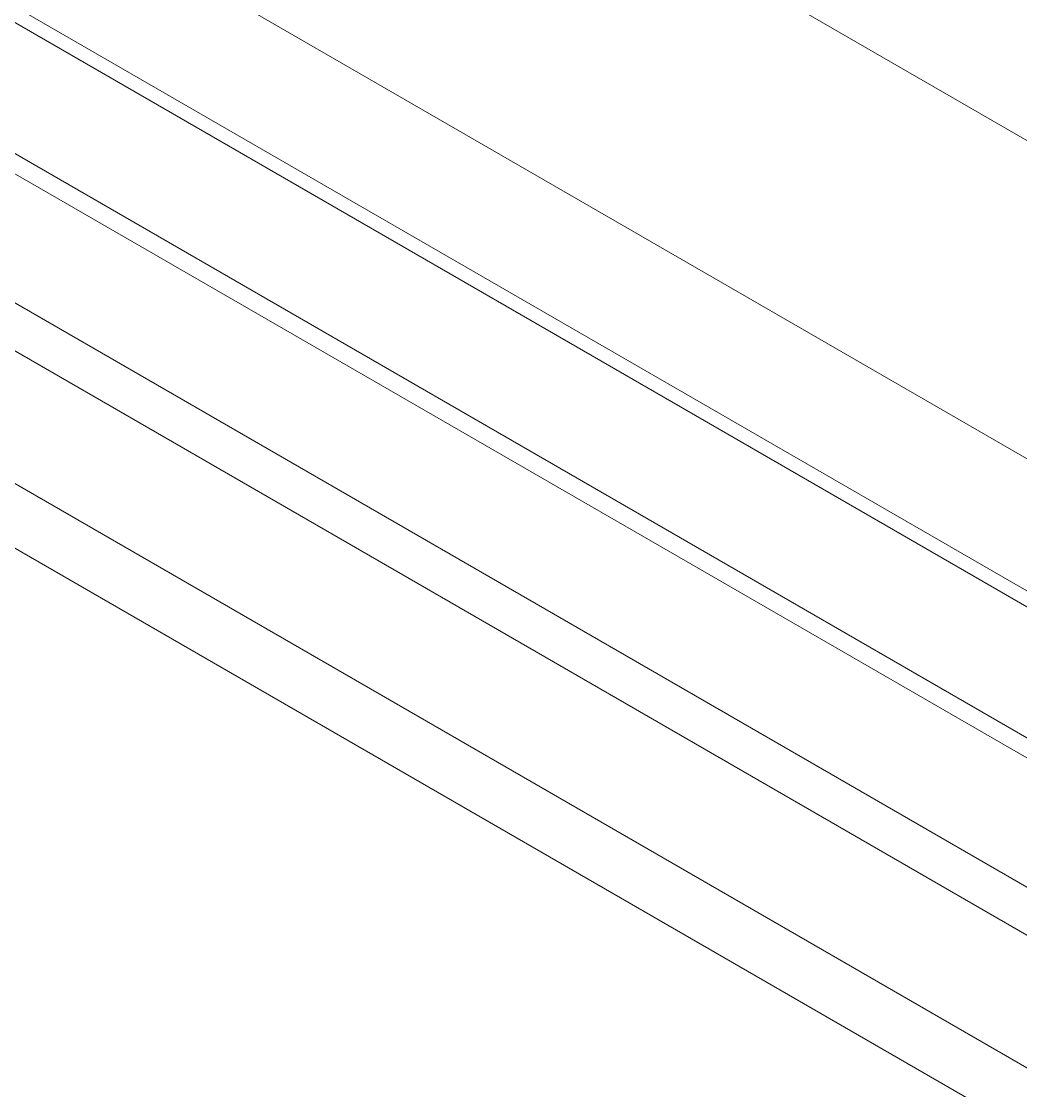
# Model space of a CAD drawing. Header units: millimetres. Extents: x -209 to 4251, y 50 to 3279.
# Drawn here: x 2771 to 3246, y 1121 to 1629 of the extents above; entities that cross this region are included whole.
import ezdxf

# ---------------------------------------------------------------- set-up
doc = ezdxf.new("R2010")
doc.units = ezdxf.units.MM
doc.layers.add('ZANO_R', color=7, linetype='Continuous', lineweight=0)

msp = doc.modelspace()

# ---------------------------------------------------------------- linework, layer by layer
at = {"layer": 'ZANO_R'}
for p, q in [((3941, 1173.13), (2750.63, 1860.39)), ((2778.72, 1692.92), (3710.02, 1155.24)), ((2698.46, 1668.74), (3634.29, 1128.44)), ((2705.63, 1672.1), (3641.25, 1131.92)), ((2695.84, 1607.89), (3586.96, 1093.4)), ((2700.1, 1595.89), (3581.59, 1086.96)), ((2486.35, 1572.01), (3676.71, 884.75)), ((3557.57, 1039.22), (2678.26, 1547.14)), ((3677.46, 853.61), (2487.09, 1540.86)), ((2656.1, 1537.03), (3556.2, 1017.35))]:
    msp.add_line(p, q, dxfattribs=at)

doc.saveas('drawing.dxf')
